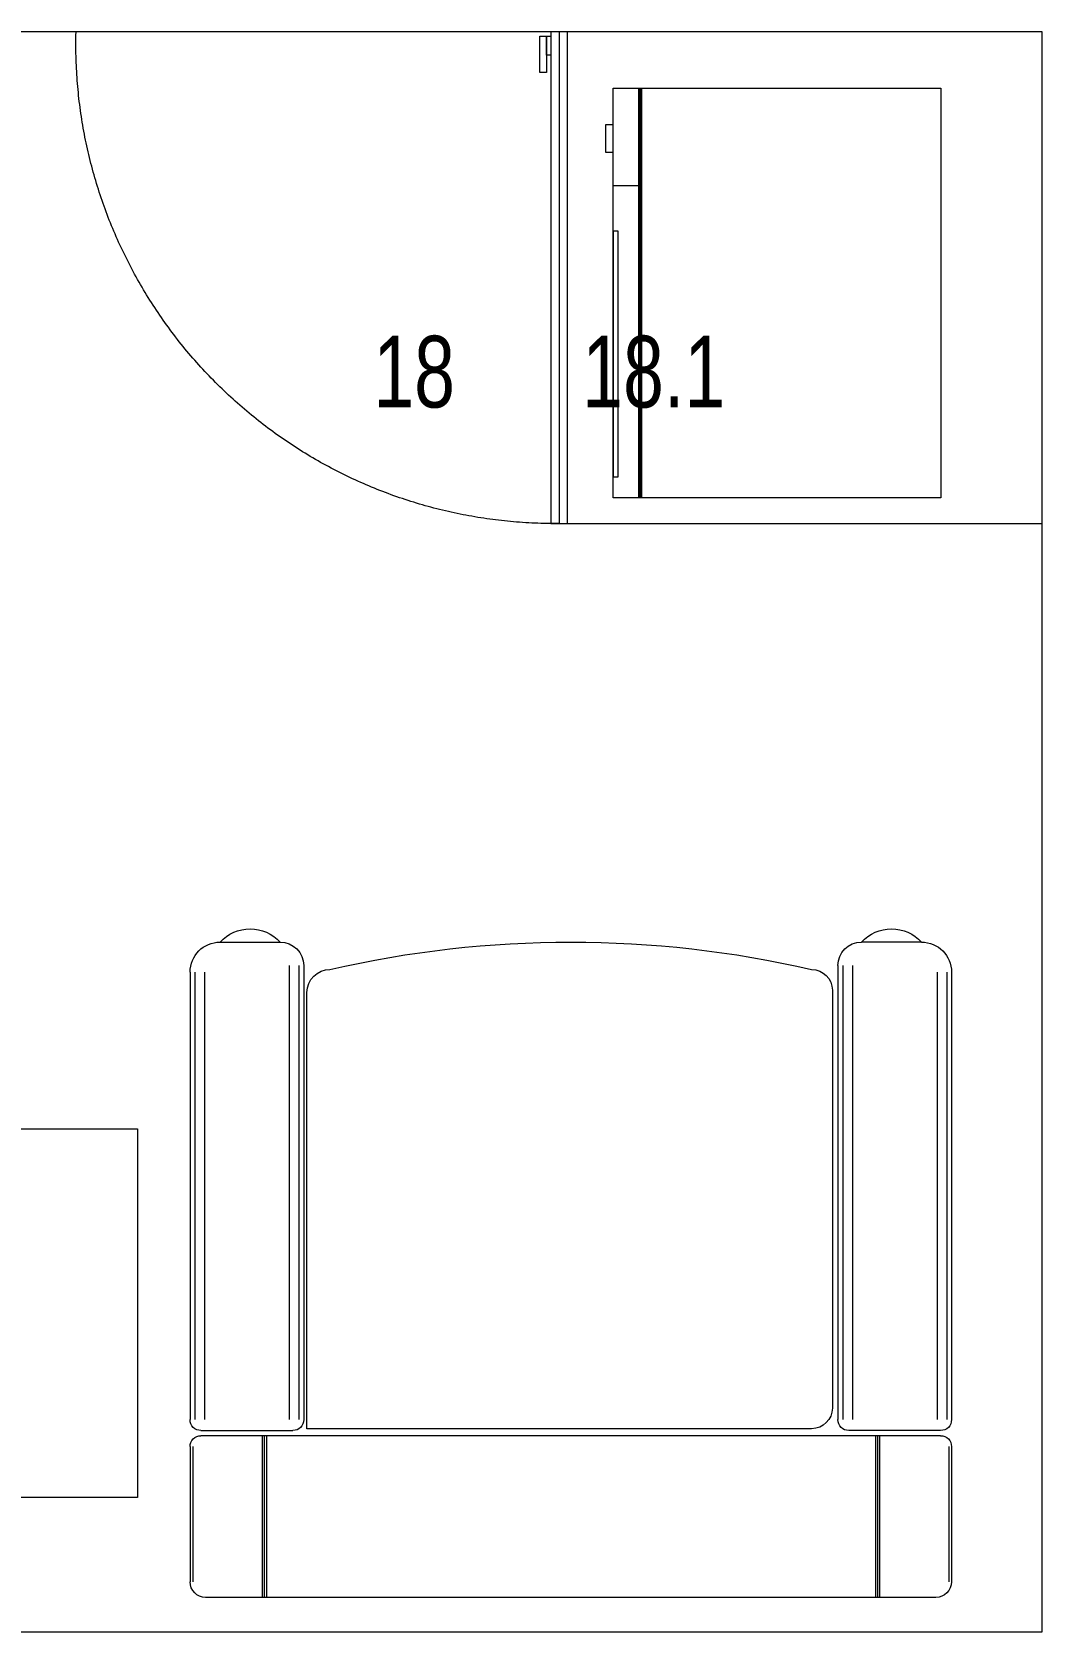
# Model space of a CAD drawing. Header units: inches. Extents: x -246178 to 57169, y -29325 to 19878.
# Drawn here: x 24194 to 25428, y -847 to 1106 of the extents above; entities that cross this region are included whole.
import ezdxf

# ---------------------------------------------------------------- set-up
doc = ezdxf.new("R2010")
doc.units = ezdxf.units.IN
doc.header["$LTSCALE"] = 25
doc.header["$MEASUREMENT"] = 0
doc.linetypes.add('00-Ground Floor$0$DASHED', pattern=[0.75, 0.5, -0.25])
doc.linetypes.add('DASHDOT', pattern=[25.4, 12.7, -6.35, 0, -6.35])
for name, color, linetype, lineweight in [('00-Ground Floor$0$72_EGR_EQP_TAG', 142, 'Continuous', 5), ('00-Ground Floor$0$LOADING', 253, 'Continuous', 5), ('00-Ground Floor$0$Walls', 251, 'Continuous', 5), ('E-LITE-CLNG-CNDT', 6, 'DASHDOT', 35)]:
    doc.layers.add(name, color=color, linetype=linetype, lineweight=lineweight)
doc.styles.add('00-Ground Floor$0$X3G_ENTITY_257CFD', font='swisscl.ttf', dxfattribs={"height": 200})

# ---------------------------------------------------------------- blocks, each defined once
blk = doc.blocks.new('00-Ground Floor$0$single seat')
at = {"layer": '00-Ground Floor$0$LOADING'}
for p, q in [((-972558.1, -381684), (-972723.2, -381684)), ((-972558.1, -381687.4), (-972723.2, -381687.4)), ((-971978.9, -381684), (-972525.2, -381684)), ((-971978.9, -381689.9), (-972525.2, -381689.9)), ((-972742.2, -381703.1), (-972742.2, -382595.5)), ((-972544.8, -381697.3), (-972544.8, -382601.1)), ((-972538.5, -381697.3), (-972538.5, -381809.5)), ((-971978.9, -381701.7), (-972525.2, -381701.7)), ((-971942.2, -381720.6), (-971942.2, -381794)), ((-972544.8, -381772.1), (-972742.2, -381772.1)), ((-972544.8, -381774.6), (-972742.2, -381774.6)), ((-972544.8, -381777.1), (-972742.2, -381777.1)), ((-971971, -381805.1), (-972525.2, -381805.1)), ((-971971, -381816.9), (-972525.2, -381816.9)), ((-971971, -381822.8), (-972525.2, -381822.8)), ((-972001, -381829.5), (-972511, -381829.5)), ((-972536.4, -381854.9), (-972536.4, -382471.4)), ((-972536.4, -382471.4), (-972003.7, -382471.4)), ((-971971, -382475.4), (-972525.2, -382475.4)), ((-972538.5, -382600.9), (-972538.5, -382488.7)), ((-971971, -382481.3), (-972525.2, -382481.3)), ((-971971, -382493.1), (-972525.2, -382493.1)), ((-971942.2, -382577.6), (-971942.2, -382504.2)), ((-972544.8, -382521), (-972742.2, -382521)), ((-972544.8, -382523.6), (-972742.2, -382523.6)), ((-972544.8, -382526.1), (-972742.2, -382526.1)), ((-972558.1, -382610.8), (-972723.2, -382610.8)), ((-971978.9, -382596.4), (-972525.2, -382596.4)), ((-971978.9, -382608.3), (-972525.2, -382608.3)), ((-972558.1, -382614.2), (-972723.2, -382614.2)), ((-971978.9, -382614.2), (-972525.2, -382614.2))]:
    blk.add_line(p, q, dxfattribs=at)
for centre, radius, start, end in [((-972723.2, -381703.1), 19.1, 90, 180), ((-972558.1, -381697.3), 13.3, 0, 90), ((-972525.2, -381697.3), 13.3, 90, 180), ((-971978.9, -381720.6), 36.6, 0, 90), ((-971976, -381757.3), 49.9, 312.6462, 47.3538), ((-972525.2, -381809.5), 13.3, 180, 270), ((-971971, -381794), 28.8, 270, 0), ((-972511, -381854.9), 25.3, 90, 180), ((-972001, -381854.9), 25.3, 0, 90), ((-973252.2, -382149.1), 1310, 347.0217, 12.9783), ((-972003.7, -382443.3), 28.1, 270, 0), ((-972525.2, -382488.7), 13.3, 90, 180), ((-971971, -382504.2), 28.8, 0, 90), ((-971976, -382540.9), 49.9, 312.6462, 47.3538), ((-971978.9, -382577.6), 36.6, 270, 0), ((-972723.2, -382595.1), 19.1, 180, 270), ((-972558.1, -382600.9), 13.3, 270, 0), ((-972525.2, -382600.9), 13.3, 180, 270)]:
    blk.add_arc(centre, radius, start, end, dxfattribs=at)
blk = doc.blocks.new('00-Ground Floor$0$MICROWAVE')
at = {"layer": '00-Ground Floor$0$LOADING'}
for p, q in [((35.6435, -3.5463), (35.6435, -3.9463)), ((36.1435, -3.5463), (35.6435, -3.5463)), ((35.6883, -3.5368), (35.7218, -3.5368)), ((35.6883, -3.5463), (35.6883, -3.5368)), ((35.7218, -3.5463), (35.6883, -3.5463)), ((35.7218, -3.5368), (35.7218, -3.5463)), ((35.7624, -3.5463), (35.7624, -3.5771)), ((35.818, -3.5463), (36.1181, -3.5463)), ((35.818, -3.5523), (35.818, -3.5463)), ((36.1181, -3.5523), (35.818, -3.5523)), ((36.1181, -3.5463), (36.1181, -3.5523)), ((36.1435, -3.9463), (36.1435, -3.5463)), ((35.6435, -3.5771), (36.1435, -3.5771)), ((35.6435, -3.5783), (36.1435, -3.5783)), ((35.6435, -3.5796), (36.1435, -3.5796)), ((35.6435, -3.5808), (36.1435, -3.5808)), ((35.6435, -3.9463), (36.1435, -3.9463))]:
    blk.add_line(p, q, dxfattribs=at)
blk = doc.blocks.new('00-Ground Floor$0$UNDER COUNTER FRIDGE')
at = {"layer": '00-Ground Floor$0$LOADING', "ltscale": 10}
blk.add_line((35.575, -3.49), (35.575, -2.89), dxfattribs=at)
at = {"layer": '00-Ground Floor$0$LOADING'}
for p, q in [((35.575, -3.47), (36.175, -3.47)), ((35.575, -4.07), (35.575, -3.47)), ((36.175, -3.47), (36.175, -4.07)), ((35.575, -3.48), (36.175, -3.48)), ((35.575, -3.49), (36.175, -3.49)), ((36.175, -4.07), (35.575, -4.07))]:
    blk.add_line(p, q, dxfattribs=at)
for points in [[(35.58, -3.4648), (35.6243, -3.4648), (35.6243, -3.4564), (35.58, -3.4564)], [(35.58, -3.47), (35.6031, -3.47), (35.6031, -3.4648), (35.58, -3.4648)]]:
    blk.add_lwpolyline(points, close=True, dxfattribs=at)
at = {"layer": '00-Ground Floor$0$LOADING', "linetype": '00-Ground Floor$0$DASHED', "ltscale": 10}
blk.add_arc((35.5899, -3.475), 0.5852, 359.5104, 91.4525, dxfattribs=at)
blk = doc.blocks.new('00-Ground Floor')
at = {"layer": '00-Ground Floor$0$LOADING', "elevation": 0}
blk.add_lwpolyline([(24322.9, -683.3), (23872.9, -683.3), (23872.9, -233.3), (24322.9, -233.3)], close=True, dxfattribs=at)
at = {"layer": '00-Ground Floor$0$Walls'}
for p, q in [((25427.9, 1105.7, 0), (22577.9, 1105.7, 0)), ((25427.9, -847.4, 0), (25427.9, 1105.7, 0)), ((21497.9, -847.4, 0), (25427.9, -847.4, 0))]:
    blk.add_line(p, q, dxfattribs=at)
at = {"layer": '00-Ground Floor$0$LOADING', "xscale": -1000, "yscale": 1000, "zscale": 1000, "rotation": 90.00000000000007}
for name in ['00-Ground Floor$0$UNDER COUNTER FRIDGE', '00-Ground Floor$0$MICROWAVE']:
    blk.add_blockref(name, (21357.9, 36680.7, 0), dxfattribs=at)
at = {"layer": '00-Ground Floor$0$LOADING', "xscale": -1, "rotation": 270}
blk.add_blockref('00-Ground Floor$0$single seat', (407001.4, 971937), dxfattribs=at)
at = {"layer": '00-Ground Floor$0$72_EGR_EQP_TAG', "char_height": 87.47, "attachment_point": 2, "style": '00-Ground Floor$0$X3G_ENTITY_257CFD'}
for s, insert in [('18', (24660.9, 734.8, 0)), ('18.1', (24953.5, 734.8, 0))]:
    blk.add_mtext(s, dxfattribs=dict(at, insert=insert))

msp = doc.modelspace()

# ---------------------------------------------------------------- block references
at = {"layer": 'E-LITE-CLNG-CNDT'}
msp.add_blockref('00-Ground Floor', (0, 0), dxfattribs=at)

doc.saveas('drawing.dxf')
